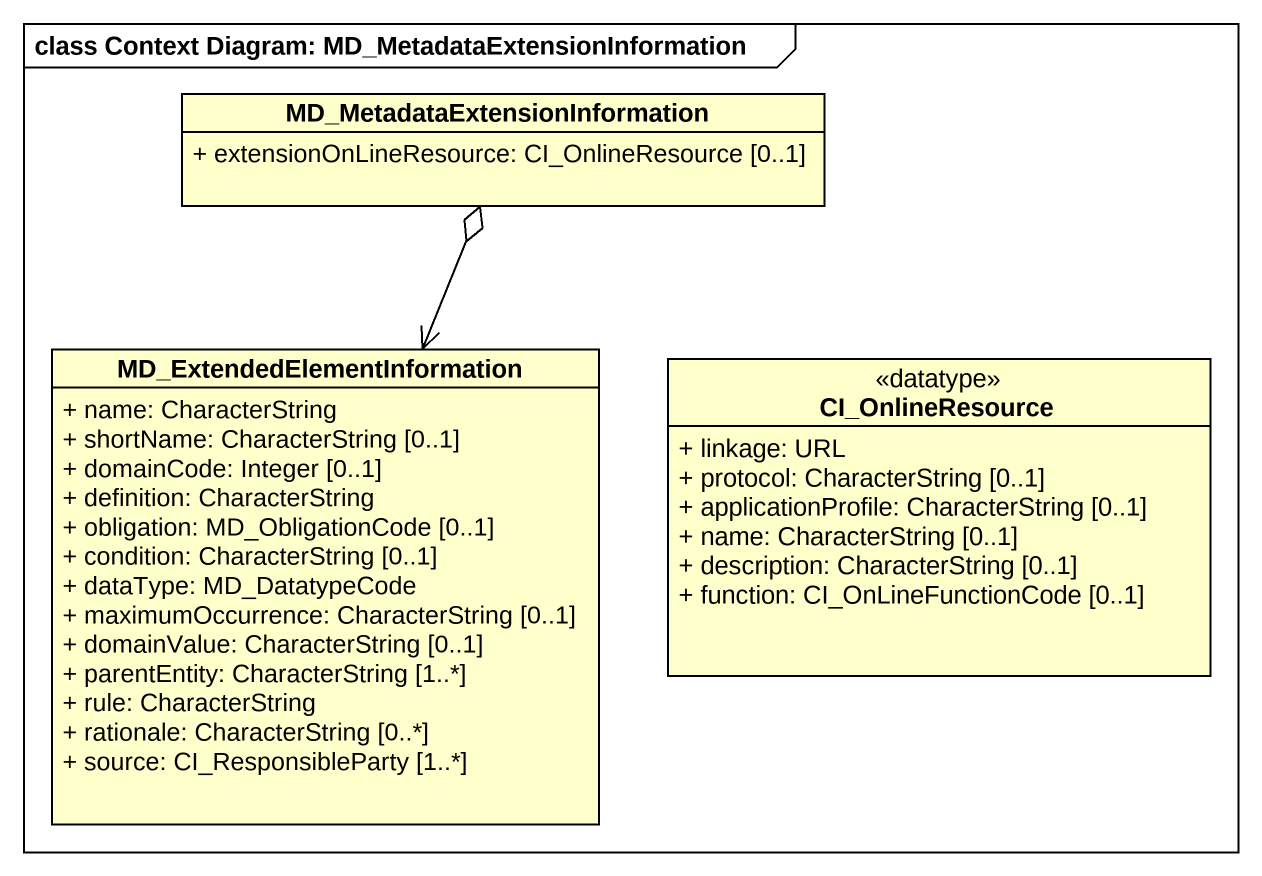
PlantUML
@startuml
mainframe class Context Diagram: MD_MetadataExtensionInformation
hide circle
hide empty members
skinparam classAttributeIconSize 0
class "MD_MetadataExtensionInformation" as MD_MetadataExtensionInformat {
  + extensionOnLineResource: CI_OnlineResource [0..1]
}
class "MD_ExtendedElementInformation" as MD_ExtendedElementInformatio {
  + name: CharacterString
  + shortName: CharacterString [0..1]
  + domainCode: Integer [0..1]
  + definition: CharacterString
  + obligation: MD_ObligationCode [0..1]
  + condition: CharacterString [0..1]
  + dataType: MD_DatatypeCode
  + maximumOccurrence: CharacterString [0..1]
  + domainValue: CharacterString [0..1]
  + parentEntity: CharacterString [1..*]
  + rule: CharacterString
  + rationale: CharacterString [0..*]
  + source: CI_ResponsibleParty [1..*]
}
class CI_OnlineResource <<datatype>> {
  + linkage: URL
  + protocol: CharacterString [0..1]
  + applicationProfile: CharacterString [0..1]
  + name: CharacterString [0..1]
  + description: CharacterString [0..1]
  + function: CI_OnLineFunctionCode [0..1]
}
MD_ExtendedElementInformatio <-up-o MD_MetadataExtensionInformat
@enduml
